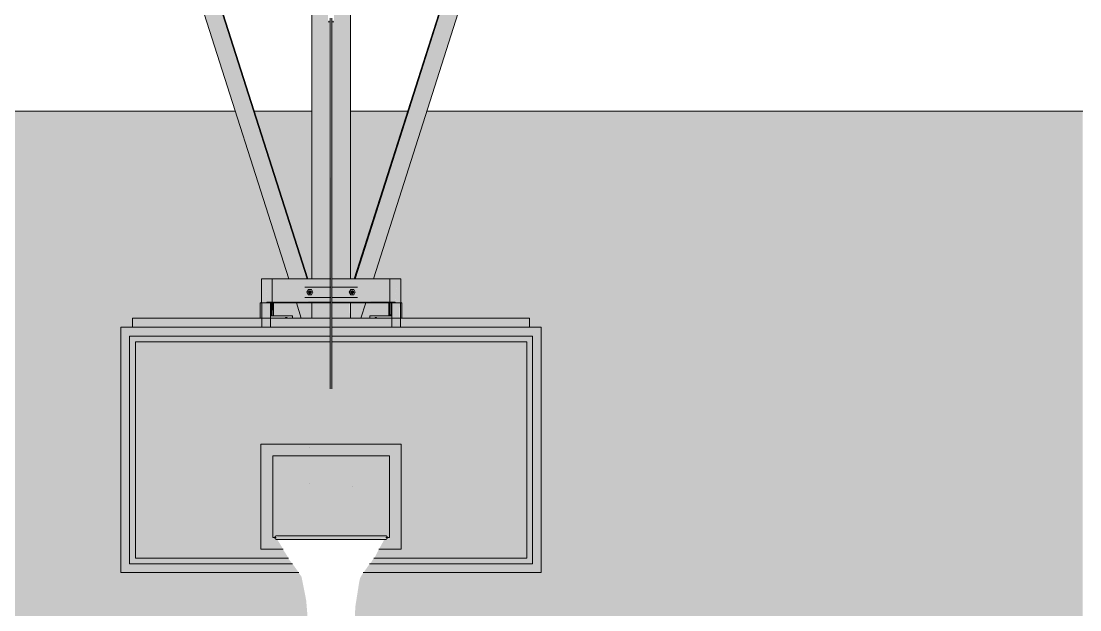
# Model space of a CAD drawing. Header units: inches. Extents: x -54880 to -186, y -132 to 853.
# Drawn here: x -12629 to -12447.8, y 107.6 to 208.4 of the extents above; entities that cross this region are included whole.
import ezdxf

# ---------------------------------------------------------------- set-up
doc = ezdxf.new("R2010")
doc.units = ezdxf.units.IN
doc.header["$MEASUREMENT"] = 0
for name, color, linetype, lineweight in [('A-WALL-PATT', 111, 'Continuous', 9), ('L-SITE-WALL', 31, 'Continuous', 9), ('Q-SPCQ', 91, 'Continuous', 9)]:
    doc.layers.add(name, color=color, linetype=linetype, lineweight=lineweight)

# ---------------------------------------------------------------- blocks, each defined once
blk = doc.blocks.new('Basketball_Backstop-Performance_Sports_Systems-3103-Ceiling_Hung - 27_-0_ to 27_-11 7_8_-706978-Section 6')
at = {"layer": 'Q-SPCQ'}
h = blk.add_hatch(color=256, dxfattribs=at)
h.paths.add_polyline_path([(-24961.71, 157.56), (-24959.82, 157.56), (-24959.82, 160.19), (-24962.54, 160.19)], flags=0)
h.paths.add_polyline_path([(-24963.86, 164.31), (-24960.72, 164.31), (-24998.05, 281.37), (-24999.62, 281.37), (-25001.04, 280.92), (-24964.23, 165.48)], flags=0)
for points in [[(-24960.72, 164.31), (-24960.59, 164.31), (-24997.92, 281.37), (-24998.05, 281.37), (-24961.09, 165.48)], [(-24952.63, 164.31), (-24952.49, 164.31), (-24915.16, 281.37), (-24915.29, 281.37), (-24952.25, 165.48)], [(-24956.61, 145.86), (-24956.5, 145.96), (-24956.49, 146.07), (-24956.55, 208.89), (-24956.61, 208.88), (-24956.61, 146.73)], [(-24960.23, 161.75), (-24960.05, 161.82), (-24959.98, 162), (-24960.3, 162.24), (-24960.48, 162), (-24960.45, 161.87)], [(-24952.86, 161.78), (-24952.77, 162.12), (-24952.86, 162.22), (-24953.2, 162.12), (-24953.16, 161.82)], [(-24968.61, 157.56), (-24968.48, 157.56), (-24968.55, 160.19), (-24968.73, 160.19), (-24968.66, 157.56), (-24968.62, 157.56)], [(-24968.48, 157.56), (-24968.36, 157.56), (-24968.42, 160.19), (-24968.48, 160.19), (-24968.48, 157.56)], [(-24967.11, 157.56), (-24967.11, 160.19), (-24968.36, 160.19), (-24968.36, 157.56)], [(-24967.08, 157.56), (-24966.98, 157.62), (-24967.04, 160.19), (-24967.11, 160.19), (-24967.11, 157.56)], [(-24966.73, 157.94), (-24966.73, 160.19), (-24966.98, 160.19), (-24966.98, 157.94)], [(-24966.48, 157.94), (-24966.48, 157.94), (-24966.55, 160.19), (-24966.73, 160.19), (-24966.67, 157.94), (-24966.49, 157.94)], [(-24946.72, 157.94), (-24946.48, 157.94), (-24946.55, 160.19), (-24946.73, 160.19), (-24946.72, 157.94)], [(-24946.48, 157.94), (-24946.23, 157.94), (-24946.23, 160.19), (-24946.48, 160.19)], [(-24946.23, 157.56), (-24946.11, 157.56), (-24946.17, 160.19), (-24946.23, 160.19), (-24946.23, 157.56)], [(-24946.11, 157.56), (-24944.86, 157.56), (-24944.86, 160.19), (-24946.11, 160.19)], [(-24944.73, 157.56), (-24944.73, 157.56), (-24944.79, 160.19), (-24944.86, 160.19), (-24944.77, 157.56), (-24944.74, 157.56)], [(-24944.48, 157.56), (-24944.48, 157.56), (-24944.55, 160.19), (-24944.73, 160.19), (-24944.67, 157.56), (-24944.49, 157.56)], [(-24955.62, 120), (-24947.22, 120), (-24947.02, 120.16), (-24947.28, 120.27), (-24947.72, 120.31), (-24961.75, 120.28), (-24964.26, 120.28), (-24966.19, 120.16), (-24965.93, 120), (-24956.61, 120)], [(-24957.61, 119.69), (-24955.52, 119.74), (-24953.36, 119.7), (-24951, 119.71), (-24949.87, 119.7), (-24947.02, 119.84), (-24947.28, 120), (-24965.99, 120), (-24966.19, 119.84), (-24965.93, 119.73), (-24964.72, 119.69), (-24957.75, 119.69)], [(-24953.48, 120.31), (-24953.48, 120.31), (-24953.63, 120.31)]]:
    blk.add_hatch(color=256, dxfattribs=at).paths.add_polyline_path(points, flags=0)
h = blk.add_hatch(color=256, dxfattribs=at)
h.paths.add_polyline_path([(-24956.49, 157.56), (-24953.39, 157.56), (-24953.41, 160.19), (-24956.49, 160.19)], flags=0)
h.paths.add_polyline_path([(-24956.74, 157.56), (-24956.74, 160.19), (-24959.82, 160.19), (-24959.81, 157.56), (-24957.25, 157.56)], flags=0)
h.paths.add_polyline_path([(-24956.8, 208.88), (-24956.74, 209.07), (-24956.8, 209.07)], flags=0)
h.paths.add_polyline_path([(-24956.74, 164.31), (-24956.8, 208.56), (-24956.92, 208.56), (-24956.99, 208.57), (-24957.11, 208.57), (-24957.11, 209.7), (-24957.55, 209.7), (-24957.55, 209.94), (-24957.67, 210.01), (-24957.67, 210.42), (-24957.55, 210.42), (-24957.46, 210.67), (-24957.11, 210.67), (-24957.11, 211.69), (-24956.99, 211.69), (-24956.99, 211.92), (-24957.11, 211.92), (-24957.11, 213.06), (-24956.8, 213.06), (-24956.77, 224.76), (-24958.26, 224.76), (-24959.92, 224.75), (-24959.89, 164.31), (-24957.21, 164.31)], flags=0)
h.paths.add_polyline_path([(-24956.49, 164.31), (-24953.29, 164.31), (-24953.33, 224.8), (-24954.36, 224.75), (-24956.46, 224.75), (-24956.39, 213.06), (-24956.11, 213.06), (-24956.11, 211.92), (-24956.24, 211.92), (-24956.24, 211.69), (-24956.11, 211.64), (-24956.11, 210.62), (-24955.67, 210.62), (-24955.62, 210.42), (-24955.55, 210.36), (-24955.62, 209.94), (-24955.67, 209.94), (-24955.75, 209.75), (-24956.11, 209.75), (-24956.13, 208.57), (-24956.24, 208.57), (-24956.3, 208.56), (-24956.42, 208.56), (-24956.49, 165.48)], flags=0)
h.paths.add_polyline_path([(-24956.99, 210.42), (-24956.92, 210.42), (-24956.99, 210.55)], flags=0)
h.paths.add_polyline_path([(-24956.8, 210.93), (-24956.77, 210.94), (-24956.8, 210.94)], flags=0)
h.paths.add_polyline_path([(-24956.17, 213.77), (-24956.39, 213.83), (-24956.2, 213.93)], flags=0)
h.paths.add_polyline_path([(-24956.8, 277.45), (-24956.77, 277.64), (-24956.8, 277.64)], flags=0)
h.paths.add_polyline_path([(-24958.98, 225.19), (-24958.5, 225.24), (-24956.77, 225.25), (-24956.8, 277.13), (-24956.92, 277.14), (-24956.99, 277.14), (-24957.11, 277.14), (-24957.11, 278.26), (-24957.55, 278.26), (-24957.55, 278.51), (-24957.67, 278.57), (-24957.67, 278.99), (-24957.55, 278.99), (-24957.46, 279.24), (-24957.11, 279.24), (-24957.11, 280.45), (-24957.55, 280.45), (-24957.55, 280.7), (-24957.67, 280.76), (-24957.67, 281.18), (-24957.55, 281.18), (-24957.55, 281.37), (-24959.92, 281.37), (-24959.84, 225.25), (-24959.06, 225.2)], flags=0)
h.paths.add_polyline_path([(-24955.12, 225.19), (-24954.95, 225.24), (-24953.29, 225.25), (-24953.29, 281.37), (-24955.67, 281.37), (-24955.62, 281.18), (-24955.55, 281.11), (-24955.62, 280.7), (-24955.67, 280.68), (-24955.75, 280.43), (-24956.11, 280.43), (-24956.11, 279.19), (-24955.67, 279.15), (-24955.62, 278.99), (-24955.55, 278.93), (-24955.62, 278.51), (-24955.67, 278.51), (-24955.75, 278.31), (-24956.11, 278.31), (-24956.11, 277.14), (-24956.24, 277.14), (-24956.3, 277.13), (-24956.42, 277.13), (-24956.46, 225.24), (-24955.22, 225.19)], flags=0)
h.paths.add_polyline_path([(-24957.52, 225.2), (-24957.91, 225.23), (-24957.74, 225.2)], flags=0)
h.paths.add_polyline_path([(-24956.3, 278.99), (-24956.24, 278.99), (-24956.3, 279.04)], flags=0)
h.paths.add_polyline_path([(-24956.8, 279.5), (-24956.76, 279.58), (-24956.8, 279.51)], flags=0)
h = blk.add_hatch(color=256, dxfattribs=at)
h.paths.add_polyline_path([(-24953.39, 157.56), (-24951.51, 157.56), (-24950.67, 160.19), (-24953.39, 160.19)], flags=0)
h.paths.add_polyline_path([(-24949.36, 164.31), (-24912.17, 280.92), (-24913.59, 281.37), (-24915.16, 281.37), (-24952.49, 164.31)], flags=0)
h = blk.add_hatch(color=256, dxfattribs=at)
h.paths.add_polyline_path([(-24956.61, 145.86), (-24956.68, 208.89), (-24956.74, 208.88), (-24956.67, 145.88), (-24956.64, 145.86)], flags=0)
h.paths.add_polyline_path([(-24956.74, 208.98), (-24956.68, 209.07), (-24956.74, 209.07)], flags=0)
h = blk.add_hatch(color=256, dxfattribs=at)
h.paths.add_polyline_path([(-24967.85, 164.31), (-24967.61, 160.31), (-24966.67, 160.31), (-24966.7, 164.31), (-24967.61, 164.31)], flags=0)
h.paths.add_polyline_path([(-24968.51, 160.19), (-24967.61, 160.19), (-24967.85, 164.31), (-24968.54, 164.31), (-24968.51, 160.19)], flags=0)
h = blk.add_hatch(color=256, dxfattribs=at)
h.paths.add_polyline_path([(-24966.67, 160.44), (-24956.74, 160.44), (-24956.74, 164.31), (-24966.67, 164.31), (-24966.67, 160.79)], flags=0)
h.paths.add_polyline_path([(-24956.49, 160.44), (-24946.54, 160.44), (-24946.54, 164.31), (-24956.49, 164.31), (-24956.49, 160.79)], flags=0)
h.paths.add_polyline_path([(-24959.73, 162), (-24960.02, 162.12), (-24959.94, 162.37)], flags=0)
h.paths.add_polyline_path([(-24959.98, 161.56), (-24959.94, 161.91), (-24959.73, 162), (-24959.94, 161.63)], flags=0)
h.paths.add_polyline_path([(-24960.48, 161.56), (-24960.23, 161.75), (-24960.02, 161.56), (-24960.45, 161.56)], flags=0)
h.paths.add_polyline_path([(-24960.74, 162), (-24960.48, 162.42), (-24960.48, 162.11)], flags=0)
h.paths.add_polyline_path([(-24960.45, 161.87), (-24960.45, 162.04), (-24960.3, 162.24), (-24960.02, 161.92), (-24960.05, 161.82), (-24960.26, 161.77), (-24960.36, 161.82)], flags=0)
h.paths.add_polyline_path([(-24960.48, 161.56), (-24960.74, 162), (-24960.45, 161.82), (-24960.47, 161.65)], flags=0)
h.paths.add_polyline_path([(-24952.73, 161.56), (-24952.77, 161.87), (-24952.48, 162), (-24952.62, 161.75)], flags=0)
h.paths.add_polyline_path([(-24953.23, 161.56), (-24952.98, 161.75), (-24952.77, 161.56), (-24953.2, 161.56)], flags=0)
h.paths.add_polyline_path([(-24953.2, 162.12), (-24952.86, 162.22), (-24952.77, 162.12), (-24952.86, 161.78), (-24953.16, 161.82), (-24953.18, 162.01)], flags=0)
h.paths.add_polyline_path([(-24953.49, 162), (-24953.23, 162.44), (-24953.2, 162.12)], flags=0)
h.paths.add_polyline_path([(-24953.23, 161.56), (-24953.49, 162), (-24953.2, 161.87), (-24953.21, 161.75)], flags=0)
h.paths.add_polyline_path([(-24952.48, 162), (-24952.77, 162.12), (-24952.73, 162.44), (-24952.62, 162.25)], flags=0)
h.paths.add_polyline_path([(-24960.23, 162.25), (-24960.45, 162.44), (-24960.02, 162.41)], flags=0)
h.paths.add_polyline_path([(-24952.98, 162.25), (-24953.2, 162.44), (-24952.77, 162.41), (-24952.86, 162.34)], flags=0)
h = blk.add_hatch(color=256, dxfattribs=at)
h.paths.add_polyline_path([(-24945.36, 164.31), (-24946.54, 164.31), (-24946.51, 160.31), (-24945.61, 160.31), (-24945.58, 160.79)], flags=0)
h.paths.add_polyline_path([(-24944.69, 160.19), (-24944.67, 160.19), (-24944.7, 164.31), (-24945.36, 164.31), (-24945.61, 160.19), (-24944.7, 160.19)], flags=0)
h = blk.add_hatch(color=256, dxfattribs=at)
h.paths.add_polyline_path([(-24953.23, 161.56), (-24952.73, 161.56), (-24952.98, 161.75)], flags=0)
h.paths.add_polyline_path([(-24953.23, 161.56), (-24953.2, 161.87), (-24953.49, 162), (-24953.36, 161.78)], flags=0)
h.paths.add_polyline_path([(-24960.45, 161.56), (-24960.05, 161.62), (-24960.23, 161.75), (-24960.48, 161.56)], flags=0)
h.paths.add_polyline_path([(-24960.48, 161.56), (-24960.48, 161.89), (-24960.66, 161.87)], flags=0)
h.paths.add_polyline_path([(-24959.98, 161.56), (-24959.73, 162), (-24960.01, 161.82), (-24959.98, 161.58)], flags=0)
h.paths.add_polyline_path([(-24952.73, 162.44), (-24953.23, 162.44), (-24952.98, 162.25)], flags=0)
h.paths.add_polyline_path([(-24952.48, 162), (-24952.73, 162.44), (-24952.77, 162.12)], flags=0)
h.paths.add_polyline_path([(-24952.73, 161.56), (-24952.48, 162), (-24952.77, 161.87), (-24952.75, 161.78)], flags=0)
h.paths.add_polyline_path([(-24953.49, 162), (-24953.2, 162.12), (-24953.23, 162.44), (-24953.41, 162.12)], flags=0)
h.paths.add_polyline_path([(-24959.98, 162.44), (-24960.48, 162.44), (-24960.23, 162.25)], flags=0)
h.paths.add_polyline_path([(-24959.73, 162), (-24959.98, 162.42), (-24959.94, 162.09)], flags=0)
h.paths.add_polyline_path([(-24960.74, 162), (-24960.45, 162.12), (-24960.48, 162.44)], flags=0)
h = blk.add_hatch(color=256, dxfattribs=at)
h.paths.add_polyline_path([(-24966.49, 160.19), (-24956.74, 160.19), (-24956.74, 160.31), (-24967.61, 160.31), (-24967.61, 160.19), (-24966.49, 160.19)], flags=0)
h.paths.add_polyline_path([(-24945.61, 160.19), (-24945.61, 160.31), (-24956.49, 160.31), (-24956.49, 160.19), (-24946.11, 160.19)], flags=0)
h = blk.add_hatch(color=256, dxfattribs=at)
h.paths.add_polyline_path([(-24955.62, 160.31), (-24946.54, 160.38), (-24946.54, 160.44), (-24956.49, 160.36), (-24956.49, 160.31)], flags=0)
h.paths.add_polyline_path([(-24966.67, 160.31), (-24956.74, 160.39), (-24956.74, 160.44), (-24966.67, 160.37), (-24966.67, 160.32)], flags=0)
h = blk.add_hatch(color=256, dxfattribs=at)
h.paths.add_polyline_path([(-24963.23, 157.94), (-24964.11, 157.62), (-24963.98, 157.56), (-24963.23, 157.56)], flags=0)
h.paths.add_polyline_path([(-24966.98, 157.56), (-24964.42, 157.62), (-24964.26, 157.69), (-24963.23, 157.94), (-24966.98, 157.94)], flags=0)
h.paths.add_polyline_path([(-24946.98, 157.56), (-24946.23, 157.56), (-24946.23, 157.94), (-24949.98, 157.94), (-24948.23, 157.56)], flags=0)
h.paths.add_polyline_path([(-24949.15, 157.56), (-24949.01, 157.68), (-24949.98, 157.94), (-24949.98, 157.56), (-24949.24, 157.56)], flags=0)
h = blk.add_hatch(color=256, dxfattribs=at)
h.paths.add_polyline_path([(-24992.61, 114), (-24962.13, 114), (-24963.21, 115.5), (-24991.11, 115.5), (-24991.11, 154.5), (-24956.74, 154.5), (-24956.74, 156), (-24992.61, 156), (-24992.61, 123.29)], flags=0)
h.paths.add_polyline_path([(-24950.81, 114), (-24920.61, 114), (-24920.61, 156), (-24956.49, 156), (-24956.49, 154.5), (-24922.11, 154.5), (-24922.11, 115.5), (-24950, 115.5), (-24951.05, 114)], flags=0)
h = blk.add_hatch(color=256, dxfattribs=at)
h.paths.add_polyline_path([(-24990.61, 156), (-24956.74, 156), (-24956.74, 157.56), (-24990.61, 157.56), (-24990.61, 156.11)], flags=0)
h.paths.add_polyline_path([(-24927.52, 156), (-24922.61, 156), (-24922.61, 157.56), (-24956.49, 157.56), (-24956.49, 156), (-24928.61, 156)], flags=0)
h = blk.add_hatch(color=256, dxfattribs=at)
h.paths.add_polyline_path([(-24991.11, 115.5), (-24963.21, 115.5), (-24964.02, 116.5), (-24990.11, 116.5), (-24990.11, 153.5), (-24956.74, 153.5), (-24956.74, 154.5), (-24991.11, 154.5), (-24991.11, 123.29)], flags=0)
h.paths.add_polyline_path([(-24929.7, 115.5), (-24922.11, 115.5), (-24922.11, 154.5), (-24956.49, 154.5), (-24956.49, 153.5), (-24923.11, 153.5), (-24923.11, 116.5), (-24949.35, 116.42), (-24949.91, 115.5), (-24938.34, 115.5)], flags=0)
h.paths.add_polyline_path([(-24965.92, 118), (-24964.8, 118), (-24965.85, 119.72), (-24965.99, 119.76), (-24966.19, 119.84), (-24966.06, 120), (-24966.61, 120), (-24966.61, 134), (-24946.61, 134), (-24946.61, 120), (-24947.22, 120), (-24947.02, 119.84), (-24947.53, 119.58), (-24948.41, 118), (-24944.61, 118), (-24944.61, 136), (-24968.61, 136), (-24968.61, 118)], flags=0)
h = blk.add_hatch(color=256, dxfattribs=at)
h.paths.add_polyline_path([(-24990.11, 116.5), (-24963.92, 116.5), (-24964.44, 117.36), (-24964.88, 118), (-24968.61, 118), (-24968.61, 136), (-24944.61, 136), (-24944.61, 118), (-24948.46, 117.92), (-24949.19, 116.5), (-24923.11, 116.5), (-24923.11, 153.5), (-24956.49, 153.5), (-24956.55, 145.88), (-24956.67, 145.88), (-24956.74, 146.07), (-24956.74, 153.5), (-24990.11, 153.5), (-24990.11, 123.29)], flags=0)
h.paths.add_polyline_path([(-24966.19, 120), (-24965.99, 120), (-24966.17, 120.16), (-24965.69, 120.29), (-24964.72, 120.31), (-24952.7, 120.31), (-24947.22, 120.24), (-24947.02, 120.16), (-24947.22, 120), (-24946.61, 120), (-24946.61, 134), (-24966.61, 134), (-24966.61, 120)], flags=0)
for p, q in [((-24998.05, 281.37), (-24960.72, 164.31)), ((-24960.59, 164.31), (-24997.92, 281.37)), ((-24915.29, 281.37), (-24952.63, 164.31)), ((-24915.16, 281.37), (-24952.49, 164.31)), ((-25001.04, 280.92), (-24963.86, 164.31)), ((-24912.17, 280.92), (-24949.36, 164.31)), ((-24959.92, 224.84), (-24959.92, 164.31)), ((-24953.29, 164.31), (-24953.29, 224.84)), ((-24956.74, 208.89), (-24956.74, 145.46)), ((-24956.49, 145.46), (-24956.49, 208.89)), ((-24957.11, 208.31), (-24956.99, 208.31)), ((-24956.92, 208.31), (-24956.8, 208.31)), ((-24956.42, 208.31), (-24956.3, 208.31)), ((-24956.24, 208.31), (-24956.11, 208.31)), ((-24968.54, 164.31), (-24968.54, 160.19)), ((-24968.54, 164.31), (-24966.67, 164.31)), ((-24966.67, 160.31), (-24966.67, 164.31)), ((-24956.66, 164.31), (-24966.67, 164.31)), ((-24946.54, 164.31), (-24956.56, 164.31)), ((-24946.54, 164.31), (-24946.54, 160.31)), ((-24946.54, 164.31), (-24944.67, 164.31)), ((-24944.67, 160.19), (-24944.67, 164.31)), ((-24956.66, 162.87), (-24961.11, 162.87)), ((-24960.48, 162.44), (-24960.74, 162)), ((-24960.74, 162), (-24960.48, 161.56)), ((-24959.98, 162.44), (-24960.48, 162.44)), ((-24960.48, 161.56), (-24959.98, 161.56)), ((-24959.73, 162), (-24959.98, 162.44)), ((-24959.98, 161.56), (-24959.73, 162)), ((-24952.11, 162.87), (-24956.56, 162.87)), ((-24953.23, 162.44), (-24953.49, 162)), ((-24953.49, 162), (-24953.23, 161.56)), ((-24952.73, 162.44), (-24953.23, 162.44)), ((-24953.23, 161.56), (-24952.73, 161.56)), ((-24952.48, 162), (-24952.73, 162.44)), ((-24952.73, 161.56), (-24952.48, 162)), ((-24968.73, 160.19), (-24968.73, 157.56)), ((-24968.73, 160.19), (-24968.48, 160.19)), ((-24968.48, 160.19), (-24968.48, 156)), ((-24968.48, 160.19), (-24968.36, 160.19)), ((-24968.36, 160.19), (-24967.11, 160.19)), ((-24967.61, 160.19), (-24967.61, 160.31)), ((-24956.66, 160.31), (-24967.61, 160.31)), ((-24967.11, 160.19), (-24966.98, 160.19)), ((-24967, 160.19), (-24966.73, 160.19)), ((-24966.98, 156), (-24966.98, 160.19)), ((-24966.73, 160.19), (-24966.49, 160.19)), ((-24956.66, 160.19), (-24966.49, 160.19)), ((-24966.48, 157.94), (-24966.48, 160.19)), ((-24962.54, 160.19), (-24961.71, 157.56)), ((-24961.11, 161.12), (-24956.66, 161.12)), ((-24959.92, 160.19), (-24959.92, 157.56)), ((-24956.56, 161.12), (-24952.11, 161.12)), ((-24945.61, 160.31), (-24956.56, 160.31)), ((-24946.72, 160.19), (-24956.56, 160.19)), ((-24953.29, 157.56), (-24953.29, 160.19)), ((-24950.67, 160.19), (-24951.51, 157.56)), ((-24946.73, 160.19), (-24946.73, 157.94)), ((-24946.72, 160.19), (-24946.48, 160.19)), ((-24946.48, 160.19), (-24946.21, 160.19)), ((-24946.23, 160.19), (-24946.23, 156)), ((-24946.23, 160.19), (-24946.11, 160.19)), ((-24946.11, 160.19), (-24944.86, 160.19)), ((-24945.61, 160.31), (-24945.61, 160.19)), ((-24944.86, 160.19), (-24944.73, 160.19)), ((-24944.73, 160.19), (-24944.48, 160.19)), ((-24944.73, 156), (-24944.73, 160.19)), ((-24944.48, 157.56), (-24944.48, 160.19)), ((-24963.23, 157.94), (-24966.98, 157.94)), ((-24966.98, 157.94), (-24966.98, 157.56)), ((-24963.23, 157.56), (-24963.23, 157.94)), ((-24949.98, 157.94), (-24949.98, 157.56)), ((-24946.23, 157.94), (-24949.98, 157.94)), ((-24946.23, 157.56), (-24946.23, 157.94)), ((-24956.69, 156), (-24992.61, 156)), ((-24992.61, 156), (-24992.61, 114)), ((-24990.61, 156), (-24990.61, 157.56)), ((-24990.61, 157.56), (-24956.69, 157.56)), ((-24956.53, 157.56), (-24922.61, 157.56)), ((-24920.61, 156), (-24956.53, 156)), ((-24922.61, 157.56), (-24922.61, 156)), ((-24920.61, 114), (-24920.61, 156)), ((-24991.11, 115.5), (-24991.11, 154.5)), ((-24991.11, 154.5), (-24956.69, 154.5)), ((-24956.69, 154.5), (-24991.11, 154.5)), ((-24991.11, 154.5), (-24991.11, 115.5)), ((-24956.53, 154.5), (-24922.11, 154.5)), ((-24922.11, 154.5), (-24956.53, 154.5)), ((-24922.11, 154.5), (-24922.11, 115.5)), ((-24922.11, 115.5), (-24922.11, 154.5)), ((-24956.69, 153.5), (-24990.11, 153.5)), ((-24990.11, 153.5), (-24990.11, 116.5)), ((-24990.11, 116.5), (-24990.11, 153.5)), ((-24990.11, 153.5), (-24956.69, 153.5)), ((-24923.11, 153.5), (-24956.53, 153.5)), ((-24956.53, 153.5), (-24923.11, 153.5)), ((-24923.11, 116.5), (-24923.11, 153.5)), ((-24923.11, 153.5), (-24923.11, 116.5)), ((-24968.61, 118), (-24968.61, 136)), ((-24968.61, 136), (-24944.61, 136)), ((-24944.61, 136), (-24968.61, 136)), ((-24968.61, 136), (-24968.61, 118)), ((-24944.61, 136), (-24944.61, 118)), ((-24944.61, 118), (-24944.61, 136)), ((-24960.22, 135.44), (-24960.23, 135.44)), ((-24952.99, 135.94), (-24952.98, 135.94)), ((-24946.61, 134), (-24966.61, 134)), ((-24966.61, 134), (-24966.61, 120)), ((-24966.61, 120), (-24966.61, 134)), ((-24966.61, 134), (-24946.61, 134)), ((-24946.61, 120), (-24946.61, 134)), ((-24946.61, 134), (-24946.61, 120)), ((-24960.22, 129.25), (-24960.23, 129.25)), ((-24952.99, 128.75), (-24952.98, 128.75)), ((-24966.61, 120), (-24965.99, 120)), ((-24965.99, 120), (-24966.61, 120)), ((-24961.11, 120.31), (-24959.73, 120.31)), ((-24959.86, 120.31), (-24960.11, 120.31)), ((-24960.11, 120.3), (-24960.11, 120.31)), ((-24959.73, 120.31), (-24955.62, 120.31)), ((-24955.55, 120.31), (-24953.48, 120.31)), ((-24953.46, 120.31), (-24952.11, 120.31)), ((-24953.11, 120.31), (-24953.36, 120.31)), ((-24953.11, 120.31), (-24953.11, 120.3)), ((-24947.22, 120), (-24946.61, 120)), ((-24946.61, 120), (-24947.22, 120)), ((-24964.8, 118), (-24968.61, 118)), ((-24968.61, 118), (-24964.8, 118)), ((-24944.61, 118), (-24948.41, 118)), ((-24948.41, 118), (-24944.61, 118)), ((-24990.11, 116.5), (-24963.92, 116.5)), ((-24963.92, 116.5), (-24990.11, 116.5)), ((-24949.29, 116.5), (-24923.11, 116.5)), ((-24923.11, 116.5), (-24949.29, 116.5)), ((-24963.21, 115.5), (-24991.11, 115.5)), ((-24991.11, 115.5), (-24963.21, 115.5)), ((-24922.11, 115.5), (-24950, 115.5)), ((-24950, 115.5), (-24922.11, 115.5)), ((-24992.61, 114), (-24962.13, 114)), ((-24951.09, 114), (-24920.61, 114))]:
    blk.add_line(p, q, dxfattribs=at)
at = {"layer": 'Q-SPCQ', "flags": 128}
for points in [[(-24960.28, 162.24), (-24960.27, 162.25), (-24960.26, 162.25), (-24960.25, 162.25), (-24960.24, 162.25), (-24960.23, 162.25), (-24960.23, 162.25)], [(-24960.24, 161.75), (-24960.25, 161.75), (-24960.26, 161.75), (-24960.27, 161.75)], [(-24960.23, 162.25), (-24960.23, 162.25), (-24960.22, 162.25), (-24960.21, 162.25)], [(-24960.21, 161.75), (-24960.22, 161.75), (-24960.23, 161.75), (-24960.23, 161.75)], [(-24952.98, 161.75), (-24952.98, 161.75), (-24952.99, 161.75), (-24953.01, 161.75)], [(-24953, 162.25), (-24952.99, 162.25), (-24952.98, 162.25), (-24952.98, 162.25)], [(-24952.98, 162.25), (-24952.97, 162.25), (-24952.96, 162.25), (-24952.95, 162.25), (-24952.94, 162.25), (-24952.93, 162.25), (-24952.92, 162.24)], [(-24952.92, 161.76), (-24952.93, 161.76), (-24952.94, 161.75), (-24952.95, 161.75), (-24952.96, 161.75), (-24952.97, 161.75), (-24952.98, 161.75), (-24952.98, 161.75)], [(-24966.23, 120), (-24966.23, 120.01), (-24966.23, 120.02), (-24966.23, 120.04), (-24966.23, 120.05), (-24966.23, 120.06), (-24966.22, 120.07), (-24966.22, 120.09), (-24966.22, 120.1), (-24966.21, 120.11), (-24966.21, 120.12), (-24966.2, 120.13), (-24966.2, 120.14), (-24966.19, 120.16), (-24966.18, 120.17), (-24966.18, 120.18), (-24966.17, 120.19), (-24966.16, 120.2), (-24966.15, 120.21), (-24966.15, 120.22), (-24966.14, 120.22), (-24966.13, 120.23), (-24966.12, 120.24), (-24966.11, 120.25), (-24966.1, 120.26), (-24966.09, 120.26), (-24966.08, 120.27), (-24966.07, 120.28), (-24966.06, 120.28), (-24966.04, 120.29), (-24966.03, 120.29), (-24966.02, 120.3), (-24966.01, 120.3), (-24966, 120.3), (-24965.98, 120.31), (-24965.97, 120.31), (-24965.96, 120.31), (-24965.95, 120.31), (-24965.93, 120.31), (-24965.92, 120.31), (-24965.92, 120.31)], [(-24965.92, 119.69), (-24965.93, 119.69), (-24965.94, 119.69), (-24965.96, 119.69), (-24965.97, 119.69), (-24965.98, 119.69), (-24965.99, 119.7), (-24966.01, 119.7), (-24966.02, 119.7), (-24966.03, 119.71), (-24966.04, 119.71), (-24966.05, 119.72), (-24966.06, 119.72), (-24966.07, 119.73), (-24966.09, 119.74), (-24966.1, 119.74), (-24966.11, 119.75), (-24966.12, 119.76), (-24966.13, 119.77), (-24966.13, 119.77), (-24966.14, 119.78), (-24966.15, 119.79), (-24966.16, 119.8), (-24966.17, 119.81), (-24966.18, 119.82), (-24966.18, 119.83), (-24966.19, 119.84), (-24966.19, 119.85), (-24966.2, 119.86), (-24966.21, 119.88), (-24966.21, 119.89), (-24966.21, 119.9), (-24966.22, 119.91), (-24966.22, 119.92), (-24966.22, 119.93), (-24966.23, 119.95), (-24966.23, 119.96), (-24966.23, 119.97), (-24966.23, 119.98), (-24966.23, 120), (-24966.23, 120)], [(-24947.29, 120.31), (-24947.3, 120.31), (-24947.32, 120.31), (-24947.36, 120.31), (-24947.41, 120.31), (-24947.48, 120.31), (-24947.56, 120.31), (-24947.66, 120.31), (-24947.77, 120.31), (-24947.89, 120.31), (-24948.03, 120.31), (-24948.18, 120.31), (-24948.35, 120.31), (-24948.52, 120.31), (-24948.72, 120.31), (-24948.92, 120.31), (-24949.14, 120.31), (-24949.37, 120.31), (-24949.61, 120.31), (-24949.86, 120.31), (-24950.12, 120.31), (-24950.39, 120.31), (-24950.67, 120.31), (-24950.96, 120.31), (-24951.27, 120.31), (-24951.57, 120.31), (-24951.89, 120.31), (-24952.22, 120.31), (-24952.55, 120.31), (-24952.89, 120.31), (-24953.23, 120.31), (-24953.58, 120.31), (-24953.94, 120.31), (-24954.3, 120.31), (-24954.66, 120.31), (-24955.02, 120.31), (-24955.39, 120.31), (-24955.76, 120.31), (-24956.13, 120.31), (-24956.51, 120.31), (-24956.88, 120.31), (-24957.25, 120.31), (-24957.62, 120.31), (-24957.99, 120.31), (-24958.36, 120.31), (-24958.72, 120.31), (-24959.08, 120.31), (-24959.44, 120.31), (-24959.79, 120.31), (-24960.14, 120.31), (-24960.48, 120.31), (-24960.82, 120.31), (-24961.15, 120.31), (-24961.47, 120.31), (-24961.78, 120.31), (-24962.09, 120.31), (-24962.38, 120.31), (-24962.67, 120.31), (-24962.95, 120.31), (-24963.22, 120.31), (-24963.47, 120.31), (-24963.72, 120.31), (-24963.95, 120.31), (-24964.18, 120.31), (-24964.39, 120.31), (-24964.59, 120.31), (-24964.77, 120.31), (-24964.94, 120.31), (-24965.1, 120.31), (-24965.25, 120.31), (-24965.38, 120.31), (-24965.5, 120.31), (-24965.6, 120.31), (-24965.69, 120.31), (-24965.77, 120.31), (-24965.83, 120.31), (-24965.87, 120.31), (-24965.9, 120.31), (-24965.92, 120.31), (-24965.92, 120.31)], [(-24965.92, 120.31), (-24965.91, 120.31), (-24965.89, 120.31), (-24965.85, 120.31), (-24965.8, 120.31), (-24965.73, 120.31), (-24965.65, 120.31), (-24965.56, 120.31), (-24965.45, 120.31), (-24965.32, 120.31), (-24965.18, 120.31), (-24965.03, 120.31), (-24964.87, 120.31), (-24964.69, 120.31), (-24964.5, 120.31), (-24964.29, 120.31), (-24964.08, 120.31), (-24963.85, 120.31), (-24963.61, 120.31), (-24963.36, 120.31), (-24963.09, 120.31), (-24962.82, 120.31), (-24962.54, 120.31), (-24962.25, 120.31), (-24961.95, 120.31), (-24961.64, 120.31), (-24961.32, 120.31), (-24961, 120.31), (-24960.66, 120.31), (-24960.33, 120.31), (-24959.98, 120.31), (-24959.63, 120.31), (-24959.28, 120.31), (-24958.92, 120.31), (-24958.56, 120.31), (-24958.19, 120.31), (-24957.82, 120.31), (-24957.45, 120.31), (-24957.08, 120.31), (-24956.71, 120.31), (-24956.33, 120.31), (-24955.96, 120.31), (-24955.62, 120.31)], [(-24965.92, 119.69), (-24965.91, 119.69), (-24965.89, 119.69), (-24965.85, 119.69), (-24965.8, 119.69), (-24965.73, 119.69), (-24965.65, 119.69), (-24965.56, 119.69), (-24965.45, 119.69), (-24965.32, 119.69), (-24965.18, 119.69), (-24965.03, 119.69), (-24964.87, 119.69), (-24964.69, 119.69), (-24964.5, 119.69), (-24964.29, 119.69), (-24964.08, 119.69), (-24963.85, 119.69), (-24963.61, 119.69), (-24963.36, 119.69), (-24963.09, 119.69), (-24962.82, 119.69), (-24962.54, 119.69), (-24962.25, 119.69), (-24961.95, 119.69), (-24961.64, 119.69), (-24961.32, 119.69), (-24961, 119.69), (-24960.66, 119.69), (-24960.33, 119.69), (-24959.98, 119.69), (-24959.63, 119.69), (-24959.28, 119.69), (-24958.92, 119.69), (-24958.56, 119.69), (-24958.19, 119.69), (-24957.82, 119.69), (-24957.45, 119.69), (-24957.08, 119.69), (-24956.71, 119.69), (-24956.33, 119.69), (-24955.96, 119.69), (-24955.59, 119.69), (-24955.22, 119.69), (-24954.86, 119.69), (-24954.49, 119.69), (-24954.13, 119.69), (-24953.77, 119.69), (-24953.42, 119.69), (-24953.07, 119.69), (-24952.73, 119.69), (-24952.4, 119.69), (-24952.07, 119.69), (-24951.75, 119.69), (-24951.43, 119.69), (-24951.13, 119.69), (-24950.83, 119.69), (-24950.54, 119.69), (-24950.26, 119.69), (-24950, 119.69), (-24949.74, 119.69), (-24949.49, 119.69), (-24949.26, 119.69), (-24949.04, 119.69), (-24948.83, 119.69), (-24948.63, 119.69), (-24948.44, 119.69), (-24948.27, 119.69), (-24948.11, 119.69), (-24947.96, 119.69), (-24947.83, 119.69), (-24947.71, 119.69), (-24947.61, 119.69), (-24947.52, 119.69), (-24947.45, 119.69), (-24947.39, 119.69), (-24947.34, 119.69), (-24947.31, 119.69), (-24947.3, 119.69), (-24947.29, 119.69)], [(-24965.69, 119.69), (-24965.77, 119.69), (-24965.83, 119.69), (-24965.87, 119.69), (-24965.9, 119.69), (-24965.92, 119.69), (-24965.92, 119.69)], [(-24955.59, 120.31), (-24955.22, 120.31), (-24954.86, 120.31), (-24954.49, 120.31), (-24954.13, 120.31), (-24953.77, 120.31), (-24953.42, 120.31), (-24953.07, 120.31), (-24952.73, 120.31), (-24952.4, 120.31), (-24952.07, 120.31), (-24951.75, 120.31), (-24951.43, 120.31), (-24951.13, 120.31), (-24950.83, 120.31), (-24950.54, 120.31), (-24950.26, 120.31), (-24950, 120.31), (-24949.74, 120.31), (-24949.49, 120.31), (-24949.26, 120.31), (-24949.04, 120.31), (-24948.83, 120.31), (-24948.63, 120.31), (-24948.44, 120.31), (-24948.27, 120.31), (-24948.11, 120.31), (-24947.96, 120.31), (-24947.83, 120.31), (-24947.71, 120.31), (-24947.61, 120.31), (-24947.52, 120.31), (-24947.45, 120.31), (-24947.39, 120.31), (-24947.34, 120.31), (-24947.31, 120.31), (-24947.3, 120.31), (-24947.29, 120.31)], [(-24947.29, 119.69), (-24947.3, 119.69), (-24947.32, 119.69), (-24947.36, 119.69), (-24947.41, 119.69), (-24947.48, 119.69), (-24947.56, 119.69)], [(-24947.29, 120.31), (-24947.28, 120.31), (-24947.27, 120.31), (-24947.26, 120.31), (-24947.24, 120.31), (-24947.23, 120.31), (-24947.22, 120.3), (-24947.21, 120.3), (-24947.2, 120.3), (-24947.18, 120.29), (-24947.17, 120.29), (-24947.16, 120.28), (-24947.15, 120.28), (-24947.14, 120.27), (-24947.13, 120.26), (-24947.12, 120.26), (-24947.11, 120.25), (-24947.1, 120.24), (-24947.09, 120.23), (-24947.08, 120.23), (-24947.07, 120.22), (-24947.06, 120.21), (-24947.05, 120.2), (-24947.05, 120.19), (-24947.04, 120.18), (-24947.03, 120.17), (-24947.02, 120.16), (-24947.02, 120.15), (-24947.01, 120.14), (-24947.01, 120.12), (-24947, 120.11), (-24947, 120.1), (-24946.99, 120.09), (-24946.99, 120.08), (-24946.99, 120.07), (-24946.99, 120.05), (-24946.98, 120.04), (-24946.98, 120.03), (-24946.98, 120.02), (-24946.98, 120), (-24946.98, 120)], [(-24946.98, 120), (-24946.98, 119.99), (-24946.98, 119.98), (-24946.98, 119.96), (-24946.99, 119.95), (-24946.99, 119.94), (-24946.99, 119.93), (-24946.99, 119.91), (-24947, 119.9), (-24947, 119.89), (-24947.01, 119.88), (-24947.01, 119.87), (-24947.02, 119.86), (-24947.02, 119.84), (-24947.03, 119.83), (-24947.04, 119.82), (-24947.04, 119.81), (-24947.05, 119.8), (-24947.06, 119.79), (-24947.07, 119.78), (-24947.08, 119.78), (-24947.09, 119.77), (-24947.09, 119.76), (-24947.1, 119.75), (-24947.11, 119.74), (-24947.13, 119.74), (-24947.14, 119.73), (-24947.15, 119.72), (-24947.16, 119.72), (-24947.17, 119.71), (-24947.18, 119.71), (-24947.19, 119.7), (-24947.2, 119.7), (-24947.22, 119.7), (-24947.23, 119.69), (-24947.24, 119.69), (-24947.25, 119.69), (-24947.27, 119.69), (-24947.28, 119.69), (-24947.29, 119.69), (-24947.29, 119.69)]]:
    blk.add_lwpolyline(points, dxfattribs=at)
at = {"layer": 'Q-SPCQ'}
for centre, radius, start, end in [((-24960.23, 162), 0.25, 0, 180), ((-24960.23, 162), 0.25, 180, 0), ((-24960.23, 162), 0.25, 120, 165), ((-24960.23, 162), 0.25, 90, 105), ((-24960.23, 162), 0.25, 0, 90), ((-24952.98, 162), 0.25, 0, 180), ((-24952.98, 162), 0.25, 150, 210), ((-24952.98, 162), 0.25, 180, 0), ((-24952.98, 162), 0.25, 90, 135), ((-24952.98, 162), 0.25, 240, 270), ((-24952.98, 162), 0.25, 60, 90), ((-24952.98, 162), 0.25, 270, 300), ((-24952.98, 162), 0.25, 315, 30), ((-24964.26, 157.47), 0.219, 30, 150), ((-24948.95, 157.47), 0.219, 30, 150)]:
    blk.add_arc(centre, radius, start, end, dxfattribs=at)

msp = doc.modelspace()

# ---------------------------------------------------------------- hatches: boundary and pattern name
at = {"layer": 'A-WALL-PATT'}
h = msp.add_hatch(dxfattribs=at)
h.set_pattern_fill('FP_22', color=256, style=0, pattern_type=2)
h.set_pattern_definition([(90, (-37292.5, -1109.5), (-193, -193), [48, -145]), (180, (-37292.5, -1109.5), (-2e-14, -193), [96.25, -96.75]), (270, (-37388.74, -1061.5), (-193, -193), [48, -145]), (180, (-37292.5, -1061.5), (-2e-14, -193), [96.25, -96.75]), (270, (-37389, -1061.5), (-193, -193), [48, -145]), (180, (-37389, -1061.5), (-2e-14, -193), [96.25, -96.75]), (90, (-37485.24, -1109.5), (-193, -193), [48, -145]), (180, (-37389, -1109.5), (-2e-14, -193), [96.25, -96.75]), (90, (-37340.5, -1061.25), (-193, -193), [48, -145]), (180, (-37292.24, -1061.25), (-2e-14, -193), [48.25, -144.75]), (180, (-37292.24, -1013.25), (-2e-14, -193), [48.25, -144.75]), (90, (-37437, -1061.25), (-193, -193), [48, -145]), (180, (-37340.74, -1061.25), (-2e-14, -193), [96.25, -96.75]), (270, (-37340.74, -1013.25), (-193, -193), [48, -145]), (180, (-37340.74, -1013.25), (-2e-14, -193), [96.25, -96.75]), (180, (-37437.24, -1061.25), (-2e-14, -193), [48, -145]), (270, (-37437.24, -1013.25), (-193, -193), [48, -145]), (180, (-37437.24, -1013.25), (-2e-14, -193), [48, -145]), (90, (-37292.5, -1013), (-193, -193), [48, -145]), (180, (-37292.5, -1013), (-2e-14, -193), [96.25, -96.75]), (270, (-37388.74, -965), (-193, -193), [48, -145]), (180, (-37292.5, -965), (-2e-14, -193), [96.25, -96.75]), (270, (-37389, -965), (-193, -193), [48, -145]), (180, (-37389, -965), (-2e-14, -193), [96.25, -96.75]), (270, (-37485.24, -965), (-193, -193), [48, -145]), (180, (-37389, -1013), (-2e-14, -193), [96.25, -96.75]), (90, (-37340.5, -964.75), (-193, -193), [48, -145]), (180, (-37292.24, -964.75), (-2e-14, -193), [48.25, -144.75]), (180, (-37292.24, -916.75), (-2e-14, -193), [48.25, -144.75]), (90, (-37437, -964.75), (-193, -193), [48, -145]), (180, (-37340.74, -964.75), (-2e-14, -193), [96.25, -96.75]), (270, (-37340.74, -916.75), (-193, -193), [48, -145]), (180, (-37340.74, -916.75), (-2e-14, -193), [96.25, -96.75]), (180, (-37437.24, -964.75), (-2e-14, -193), [48, -145]), (270, (-37437.24, -916.75), (-193, -193), [48, -145]), (180, (-37437.24, -916.75), (-2e-14, -193), [48, -145])])
h.paths.add_polyline_path([(-12253.32402, 1), (-12250.88261, 1), (-12250.88261, 96.75), (-12157.75761, 96.75), (-12157.75761, 193), (-12437.25761, 193), (-12437.25761, 1), (-12324.43532, 1)], flags=0)
h.paths.add_polyline_path([(-12877.38332, 1), (-12784.75761, 1), (-12784.75761, 96), (-12736.75761, 96), (-12736.75761, 193), (-13016.25761, 193), (-13016.25761, 1)], flags=0)
h.paths.add_polyline_path([(-13093.63261, 1), (-13026.25761, 1), (-13026.25761, 193), (-13225.14124, 193), (-13234.29003, 164.3125), (-13229.60381, 164.3125), (-13229.54131, 160.1875), (-13229.41631, 160.1875), (-13229.41631, 157.5625), (-13207.54131, 157.5625), (-13207.54131, 156), (-13205.54131, 156), (-13205.54131, 114), (-13236.07181, 113.91976), (-13236.58127, 113.34757), (-13236.63262, 113.27782), (-13237.46601, 107.11296), (-13237.60025, 104.38546), (-13237.6155, 101.3125), (-13245.54131, 101.3125), (-13245.47867, 105.33002), (-13245.79963, 109.23238), (-13246.61208, 113.43381), (-13246.77745, 113.58488), (-13247.09616, 114), (-13277.54131, 114), (-13277.54131, 156), (-13275.54131, 156), (-13275.54131, 157.5625), (-13253.66631, 157.5625), (-13253.59309, 160.1875), (-13253.47881, 160.1875), (-13253.41631, 164.3125), (-13248.79259, 164.3125), (-13257.94138, 193), (-13305.75761, 193), (-13305.75761, 1), (-13190.13261, 1), (-13190.13261, 96.75), (-13093.63261, 96.75), (-13093.63261, 95.17026)], flags=0)
h.paths.add_polyline_path([(-12726.75761, 1), (-12560.25761, 1), (-12560.25761, 99), (-12482.25761, 99), (-12482.25761, 1), (-12447.25761, 1), (-12447.25761, 193), (-12559.57385, 193), (-12568.72264, 164.3125), (-12564.03642, 164.3125), (-12563.97392, 160.1875), (-12563.84892, 160.1875), (-12563.84892, 157.5625), (-12541.97392, 157.5625), (-12541.97392, 156), (-12539.97392, 156), (-12539.97392, 114), (-12570.50442, 113.91976), (-12570.99149, 113.10647), (-12571.14235, 112.50113), (-12571.81151, 108.23884), (-12572.03286, 104.38546), (-12572.04811, 101.3125), (-12579.97392, 101.31246), (-12579.91128, 105.33002), (-12580.23224, 109.23238), (-12581.03327, 113.30498), (-12581.54644, 114), (-12611.97392, 114), (-12611.97392, 156), (-12609.97392, 156), (-12609.97392, 157.5625), (-12588.09892, 157.5625), (-12588.02569, 160.1875), (-12587.91142, 160.1875), (-12587.84892, 164.3125), (-12583.2252, 164.3125), (-12592.37399, 193), (-12726.75761, 193), (-12726.75761, 94.0578)], flags=0)
h.paths.add_polyline_path([(-13357.13843, 1), (-13315.75761, 1), (-13315.75761, 193), (-13451.72456, 193), (-13451.72456, 145), (-13358.88261, 145), (-13358.88261, 1)], flags=0)
h.paths.add_polyline_path([(-11578.75761, 96.75), (-11578.75761, 193), (-11858.25761, 193), (-11858.25761, 96.75), (-11633.25032, 96.75)], flags=0)
h.paths.add_polyline_path([(-11868.25761, 96.75), (-11868.25761, 193), (-12147.75761, 193), (-12147.75761, 96.75), (-11909.72432, 96.75)], flags=0)
h.paths.add_polyline_path([(-11568.75761, 96.75), (-11289.25761, 96.75), (-11289.25761, 193), (-11568.75761, 193), (-11568.75761, 114.47242)], flags=0)
h.paths.add_polyline_path([(-10423.67657, 96.75), (-10421.50761, 96.75), (-10421.50761, 135.23042), (-10424.88261, 135.23042), (-10424.88261, 136.98164), (-10422.91726, 137.01194), (-10422.51829, 137.2421), (-10422.28794, 137.64075), (-10422.25761, 137.87091), (-10422.33876, 159.35326), (-10422.51829, 159.62977), (-10422.91726, 159.86031), (-10423.67657, 159.89066), (-10424.88261, 159.89066), (-10424.88261, 161.60141), (-10421.50761, 161.60141), (-10421.50761, 193), (-10433.25761, 193), (-10433.27057, 145.23322), (-10433.49787, 142.80057), (-10434.41248, 139.90161), (-10435.35457, 138.00963), (-10436.91149, 135.94794), (-10438.90507, 134.15521), (-10441.38857, 132.70355), (-10443.42633, 131.91412), (-10445.96586, 131.4394), (-10448.54937, 131.4394), (-10451.25022, 131.97662), (-10453.8492, 133.06488), (-10454.56821, 133.47281), (-10456.27602, 134.67443), (-10458.25748, 136.77374), (-10459.56679, 138.77603), (-10460.52245, 141.01668), (-10461.08903, 143.45278), (-10461.25761, 146.29748), (-10461.25761, 193), (-10700.25761, 193), (-10700.25761, 96.75), (-10458.23582, 96.75)], flags=0)
h.paths.add_polyline_path([(-11279.25761, 96.75), (-10999.75761, 96.75), (-10999.75761, 193), (-11279.25761, 193), (-11279.25761, 117.85285)], flags=0)
h.paths.add_polyline_path([(-10989.75761, 96.75), (-10710.25761, 96.75), (-10710.25761, 193), (-10989.75761, 193), (-10989.75761, 117.85285)], flags=0)
h.paths.add_polyline_path([(-10481.678, 112.79127), (-10484.48004, 113.10363), (-10486.46628, 113.6363), (-10488.678, 114.66854), (-10490.98344, 116.37617), (-10492.61508, 118.10027), (-10493.94223, 120.09756), (-10494.91304, 122.30736), (-10495.50321, 124.80387), (-10495.678, 127.09149), (-10495.4653, 129.52046), (-10494.83369, 131.87562), (-10493.80235, 134.08542), (-10492.40262, 136.08272), (-10490.67702, 137.80682), (-10488.678, 139.20534), (-10486.46628, 140.23578), (-10484.10907, 140.86685), (-10481.678, 141.07936), (-10479.24692, 140.86685), (-10476.88971, 140.23578), (-10474.678, 139.20534), (-10472.67897, 137.80682), (-10470.95337, 136.08272), (-10469.55364, 134.08542), (-10468.5223, 131.87562), (-10467.89069, 129.52046), (-10467.678, 126.80341), (-10467.89069, 124.37023), (-10468.5223, 122.01098), (-10469.55364, 119.79734), (-10471.21935, 117.53037), (-10472.67897, 116.06949), (-10474.678, 114.66854), (-10476.88971, 113.6363), (-10479.24692, 113.00414), (-10480.97876, 112.85249)], flags=0)
h.paths.add_polyline_path([(-13479.72456, 145), (-13479.72456, 193), (-13563.91118, 193), (-13563.91118, 145), (-13482.17019, 145)], flags=0)
h.paths.add_polyline_path([(-13879.60157, 145), (-13605.25761, 145), (-13605.25761, 193), (-13880.00761, 193), (-13880.00761, 145)], flags=0)
h.paths.add_polyline_path([(-13594.48776, 145), (-13591.91118, 145), (-13591.91118, 193), (-13595.25761, 193), (-13595.25761, 145)], flags=0)
h.paths.add_polyline_path([(-12569.34892, 157.9375), (-12568.47235, 157.62343), (-12568.42704, 157.5625), (-12568.16299, 157.62343), (-12568.42704, 157.71933), (-12569.02204, 157.86014)], flags=0)
h.paths.add_polyline_path([(-12570.87529, 157.5625), (-12569.34892, 157.62343), (-12569.34892, 157.9375), (-12566.09892, 157.9375), (-12566.09892, 160.1875), (-12570.03815, 160.1875), (-12570.87031, 157.57813)], flags=0)
h.paths.add_polyline_path([(-13249.14094, 157.5625), (-13249.04288, 157.62343), (-13249.04288, 157.70595), (-13249.25418, 157.5625)], flags=0)
h.paths.add_polyline_path([(-12583.81961, 157.5625), (-12583.47726, 157.62479), (-12583.47549, 157.70595), (-12583.82608, 157.5625)], flags=0)
h.paths.add_polyline_path([(-13248.16631, 157.5625), (-13246.65937, 157.62343), (-13247.47708, 160.1875), (-13251.41631, 160.1875), (-13251.41631, 157.9375), (-13248.16631, 157.9375), (-13248.16631, 157.57813)], flags=0)
h.paths.add_polyline_path([(-13234.91631, 157.9375), (-13234.03974, 157.62343), (-13233.99443, 157.5625), (-13233.73038, 157.62343), (-13233.99443, 157.71933), (-13234.10381, 157.74521)], flags=0)
h.paths.add_polyline_path([(-13234.91631, 157.5625), (-13234.91631, 157.9375), (-13231.66631, 157.9375), (-13231.66631, 160.1875), (-13235.60554, 160.1875), (-13236.44268, 157.5625)], flags=0)
h.paths.add_polyline_path([(-12581.07254, 157.5625), (-12581.90969, 160.1875), (-12585.84892, 160.1875), (-12585.84892, 157.9375), (-12582.59892, 157.9375), (-12582.59892, 157.5625)], flags=0)
h.paths.add_polyline_path([(-12571.9939, 164.3125), (-12562.84511, 193), (-12572.66142, 193), (-12572.66142, 164.3125)], flags=0)
h.paths.add_polyline_path([(-12579.28642, 164.3125), (-12579.28642, 193), (-12589.10272, 193), (-12579.95393, 164.3125), (-12579.30979, 164.3125)], flags=0)
h.paths.add_polyline_path([(-13244.85381, 164.3125), (-13244.85381, 193), (-13254.67011, 193), (-13245.52132, 164.3125)], flags=0)
h.paths.add_polyline_path([(-13237.56129, 164.3125), (-13228.41251, 193), (-13238.22881, 193), (-13238.22881, 164.3125)], flags=0)

# ---------------------------------------------------------------- linework, layer by layer
at = {"layer": 'L-SITE-WALL'}
for p, q in [((-12592.37399, 193), (-12726.75761, 193)), ((-12579.28642, 193), (-12589.10272, 193)), ((-12562.84511, 193), (-12572.66142, 193)), ((-12447.25761, 193), (-12559.57385, 193))]:
    msp.add_line(p, q, dxfattribs=at)

# ---------------------------------------------------------------- block references
at = {"layer": 'Q-SPCQ'}
msp.add_blockref('Basketball_Backstop-Performance_Sports_Systems-3103-Ceiling_Hung - 27_-0_ to 27_-11 7_8_-706978-Section 6', (12380.63261, 0), dxfattribs=at)

doc.saveas('drawing.dxf')
